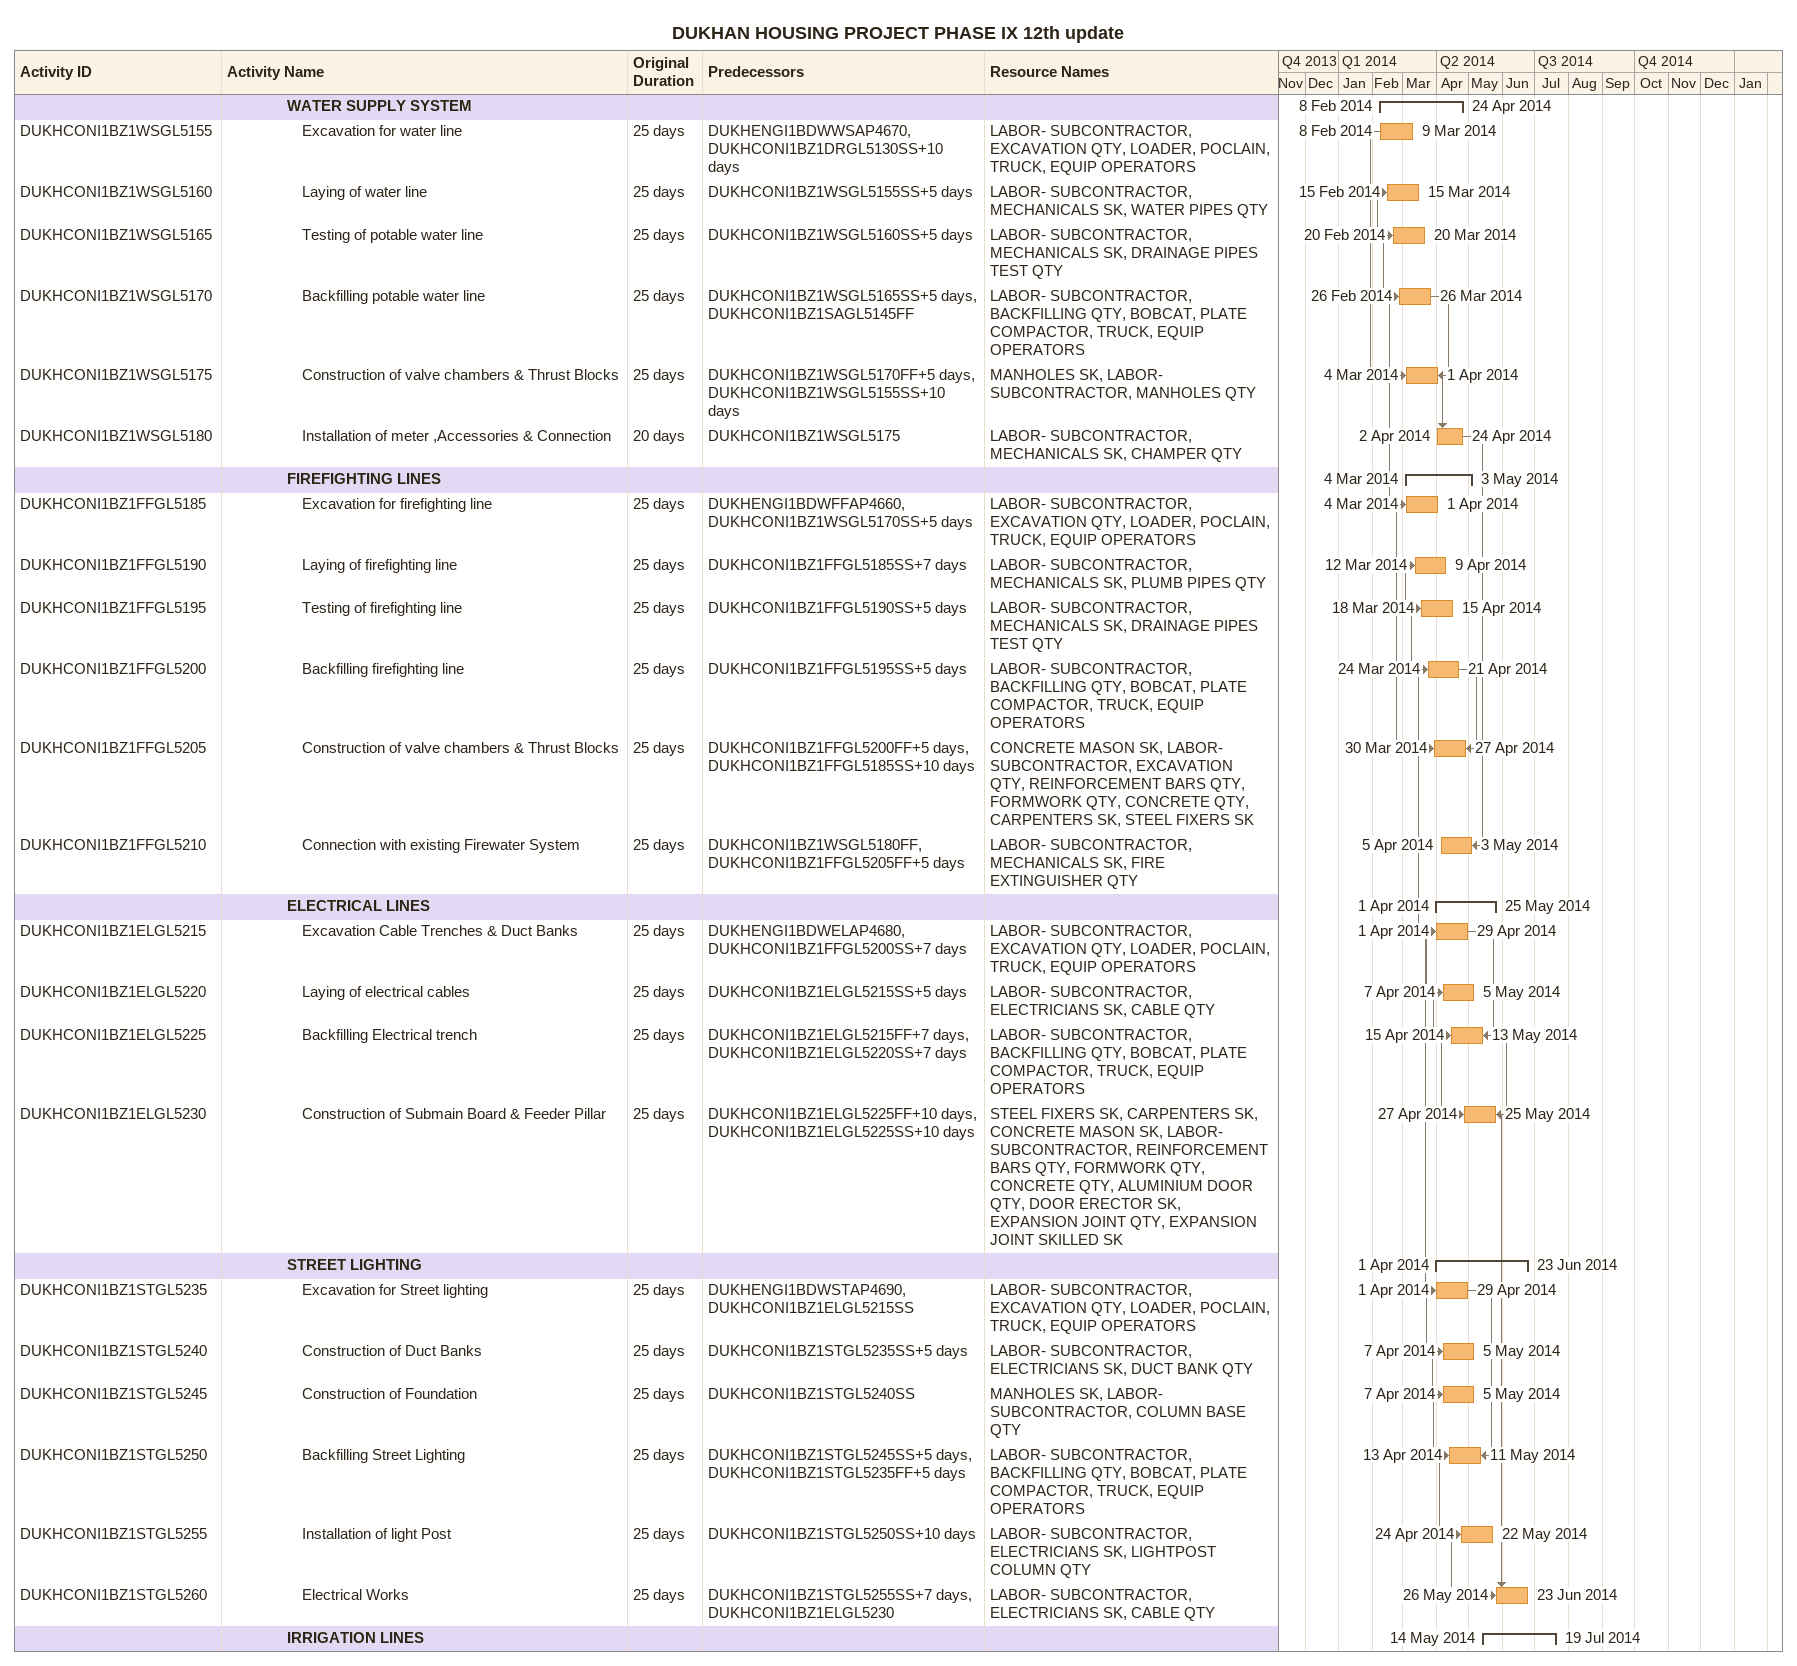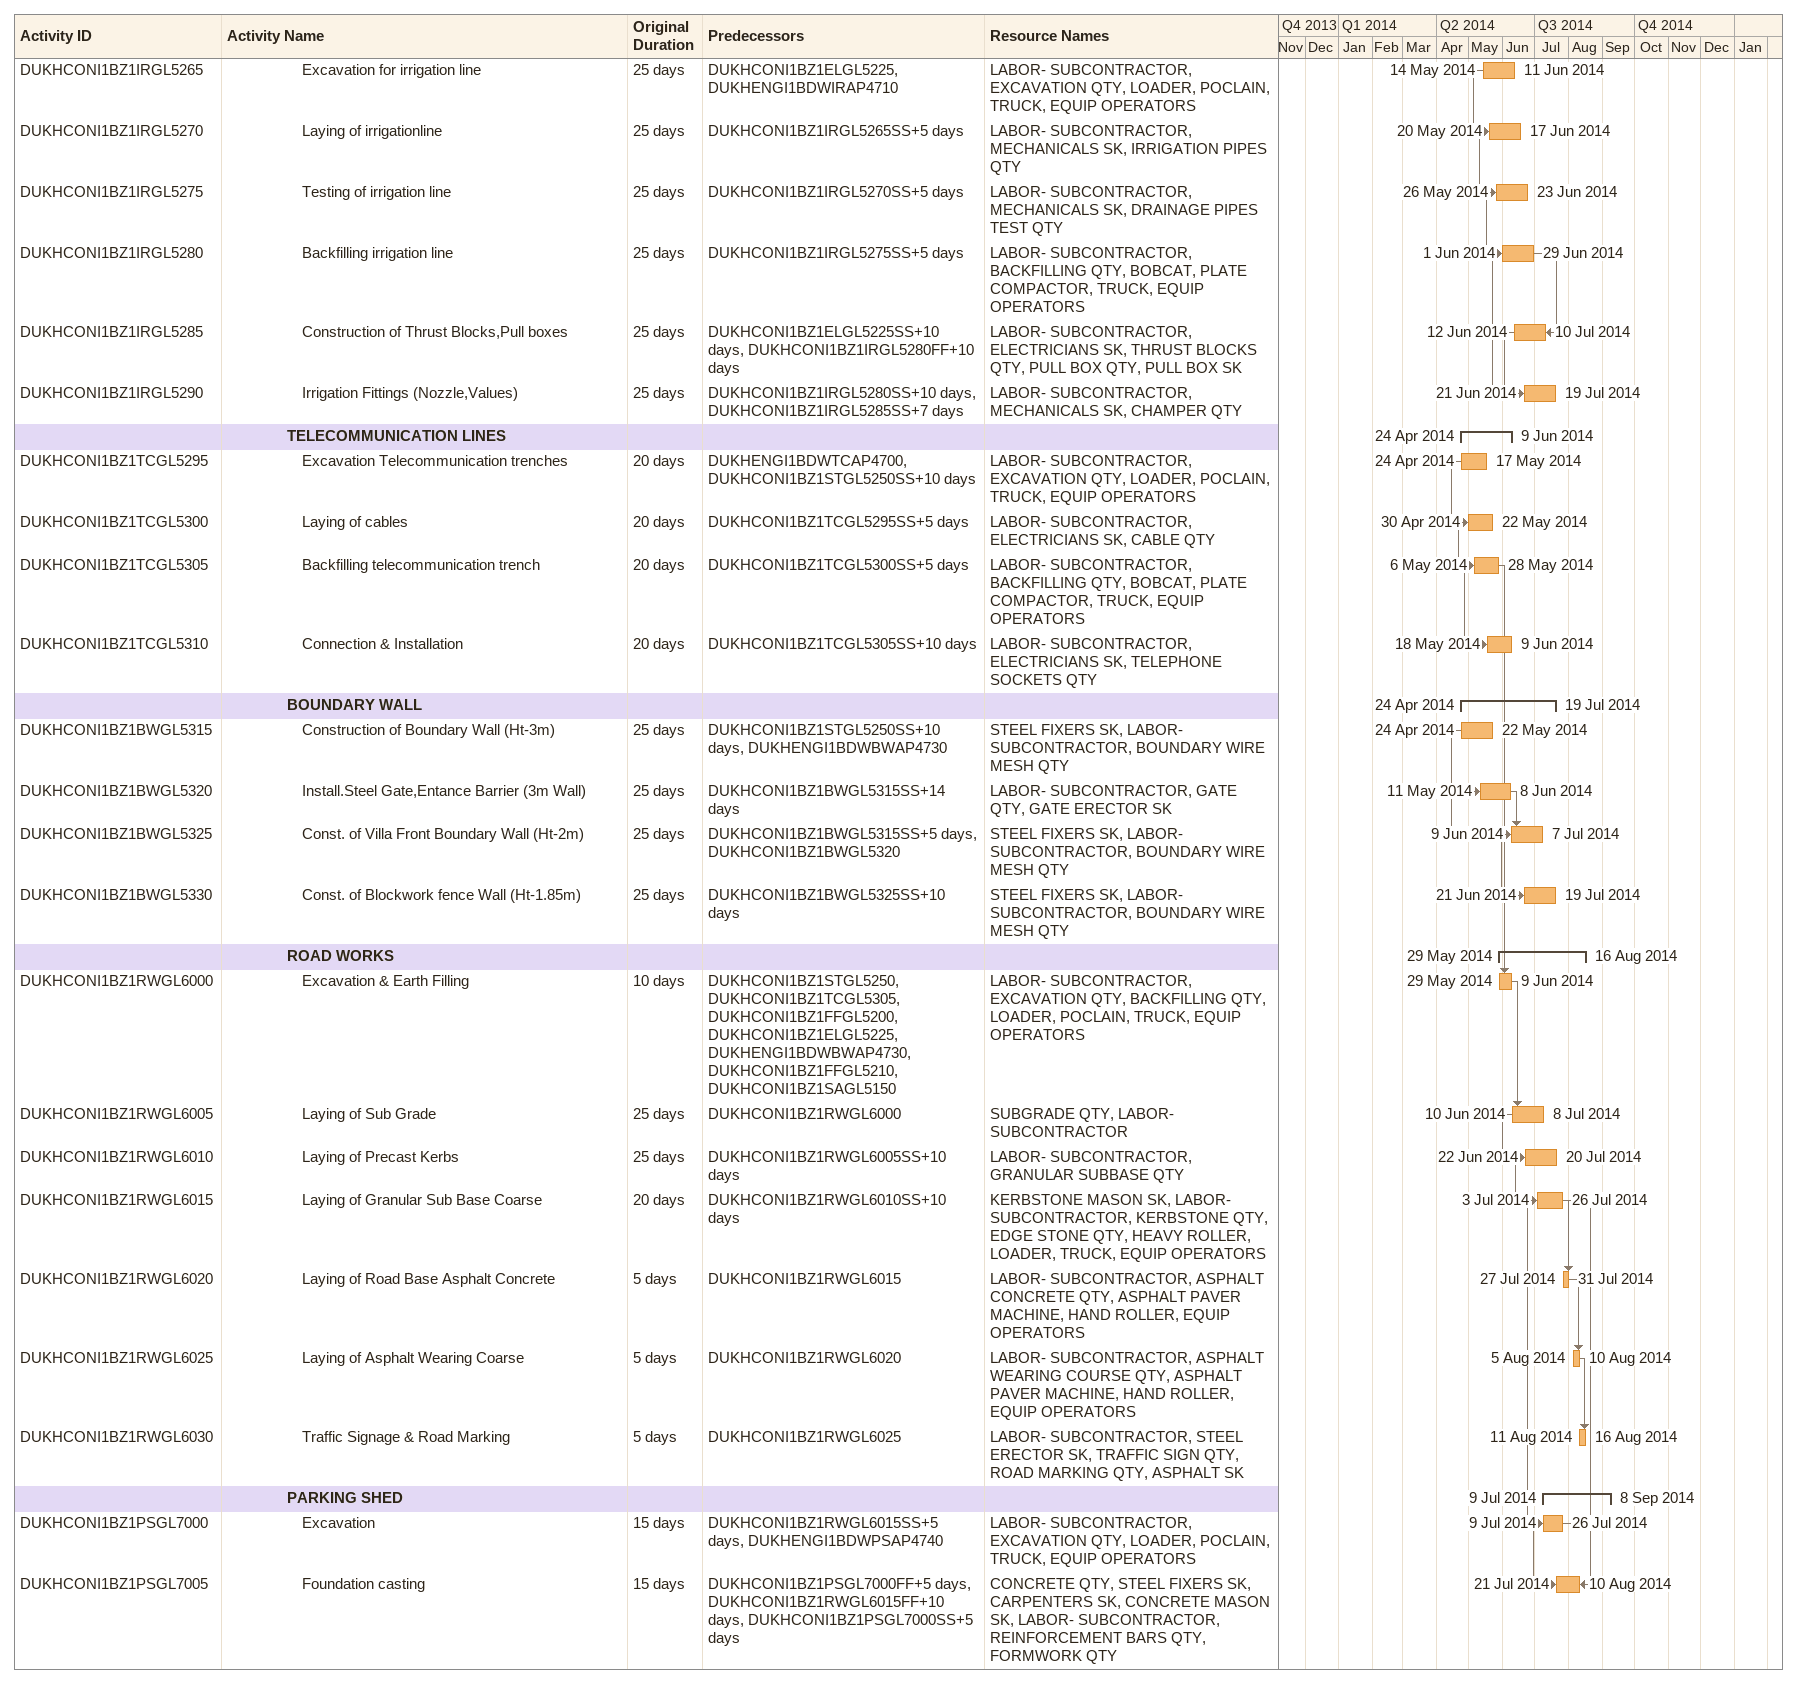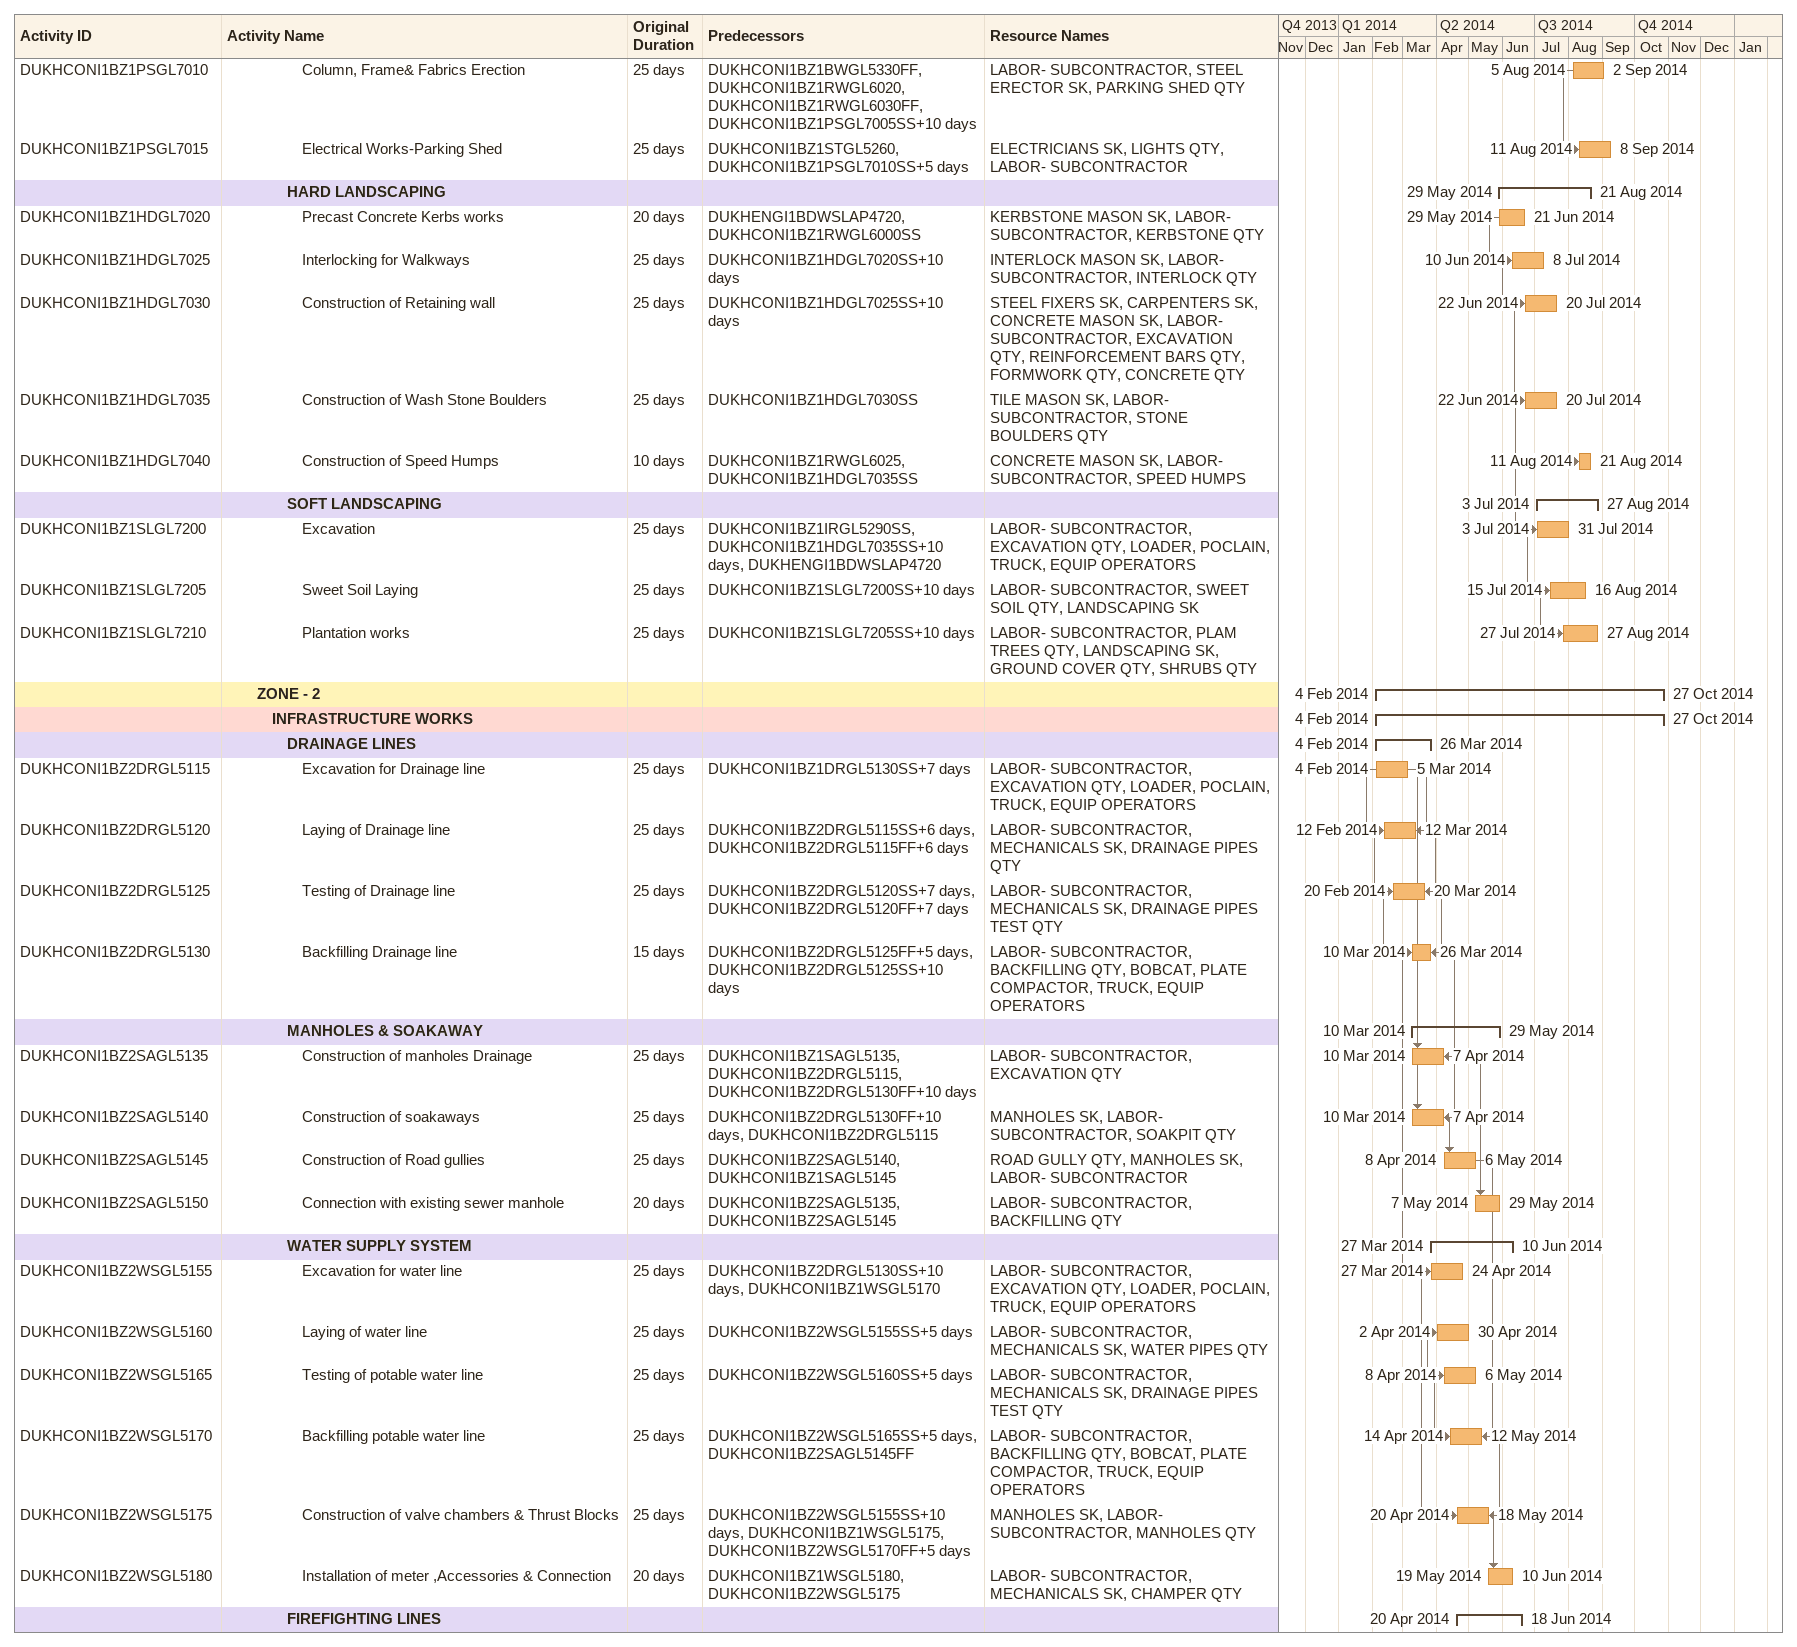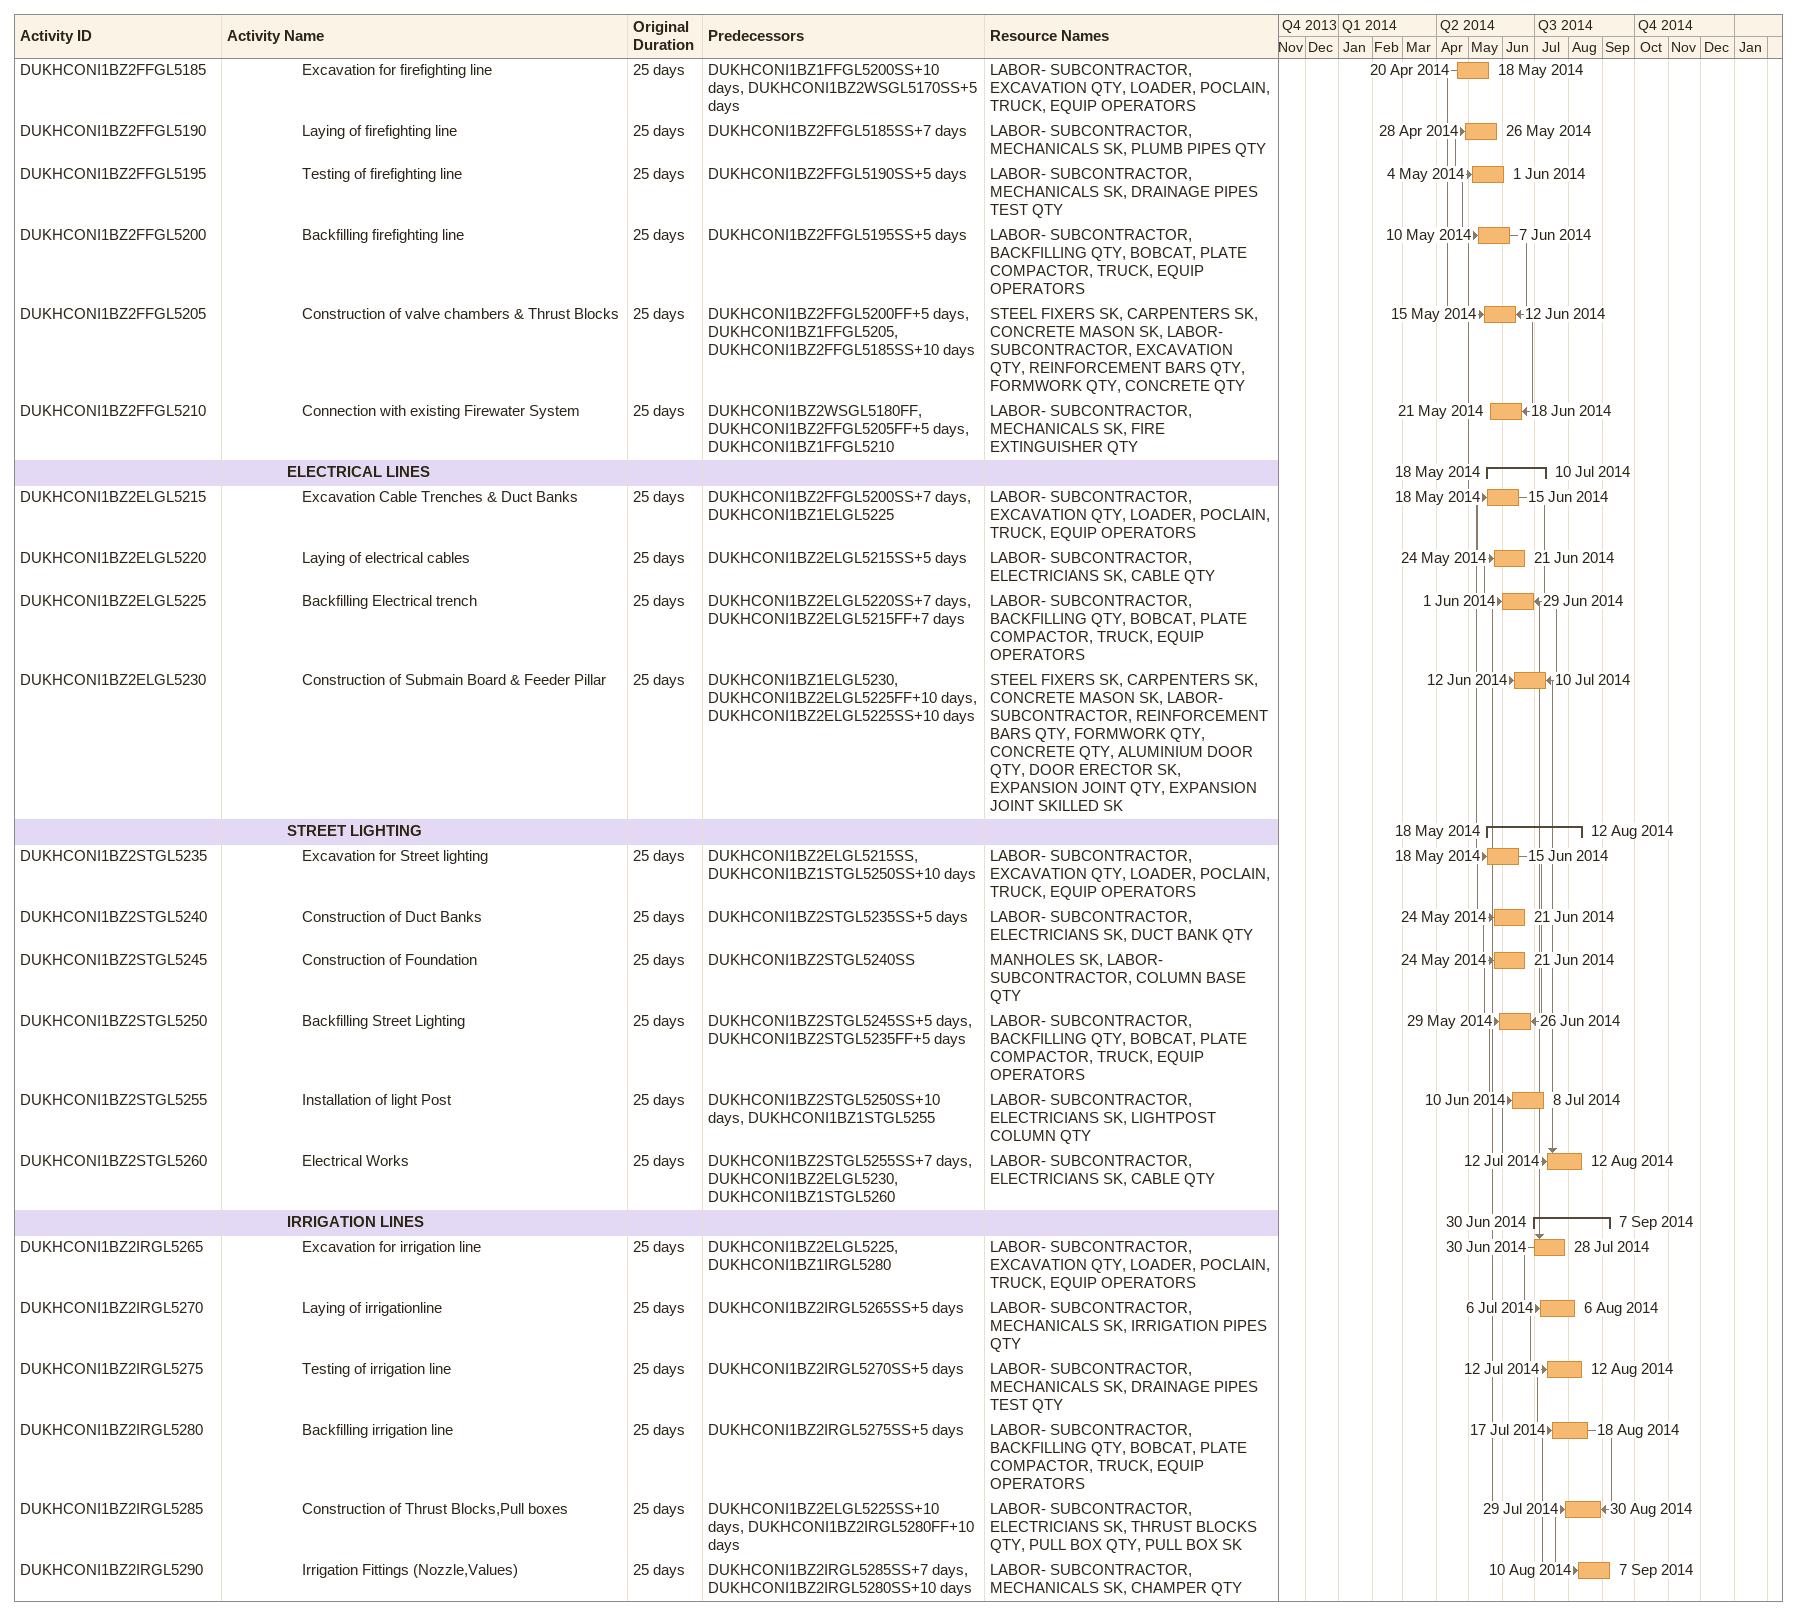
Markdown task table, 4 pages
DUKHAN HOUSING PROJECT PHASE IX 12th update

| ID | Level | Task | Original duration | Start | Finish | Predecessors | Resources |
|---|---|---|---|---|---|---|---|
|  | 5 | **WATER SUPPLY SYSTEM** |  | 2014-02-08 | 2014-04-24 |  |  |
| DUKHCONI1BZ1WSGL5155 | 6 | Excavation for water line | 25d | 2014-02-08 | 2014-03-09 | DUKHENGI1BDWWSAP4670, DUKHCONI1BZ1DRGL5130SS+10d | LABOR- SUBCONTRACTOR, EXCAVATION QTY, LOADER, POCLAIN, TRUCK, EQUIP OPERATORS |
| DUKHCONI1BZ1WSGL5160 | 6 | Laying of water line | 25d | 2014-02-15 | 2014-03-15 | DUKHCONI1BZ1WSGL5155SS+5d | LABOR- SUBCONTRACTOR, MECHANICALS SK, WATER PIPES QTY |
| DUKHCONI1BZ1WSGL5165 | 6 | Testing of potable water line | 25d | 2014-02-20 | 2014-03-20 | DUKHCONI1BZ1WSGL5160SS+5d | LABOR- SUBCONTRACTOR, MECHANICALS SK, DRAINAGE PIPES TEST QTY |
| DUKHCONI1BZ1WSGL5170 | 6 | Backfilling potable water line | 25d | 2014-02-26 | 2014-03-26 | DUKHCONI1BZ1WSGL5165SS+5d, DUKHCONI1BZ1SAGL5145FF | LABOR- SUBCONTRACTOR, BACKFILLING QTY, BOBCAT, PLATE COMPACTOR, TRUCK, EQUIP OPERATORS |
| DUKHCONI1BZ1WSGL5175 | 6 | Construction of valve chambers & Thrust Blocks | 25d | 2014-03-04 | 2014-04-01 | DUKHCONI1BZ1WSGL5170FF+5d, DUKHCONI1BZ1WSGL5155SS+10d | MANHOLES SK, LABOR- SUBCONTRACTOR, MANHOLES QTY |
| DUKHCONI1BZ1WSGL5180 | 6 | Installation of meter ,Accessories & Connection | 20d | 2014-04-02 | 2014-04-24 | DUKHCONI1BZ1WSGL5175 | LABOR- SUBCONTRACTOR, MECHANICALS SK, CHAMPER QTY |
|  | 5 | **FIREFIGHTING LINES** |  | 2014-03-04 | 2014-05-03 |  |  |
| DUKHCONI1BZ1FFGL5185 | 6 | Excavation for firefighting line | 25d | 2014-03-04 | 2014-04-01 | DUKHENGI1BDWFFAP4660, DUKHCONI1BZ1WSGL5170SS+5d | LABOR- SUBCONTRACTOR, EXCAVATION QTY, LOADER, POCLAIN, TRUCK, EQUIP OPERATORS |
| DUKHCONI1BZ1FFGL5190 | 6 | Laying of firefighting line | 25d | 2014-03-12 | 2014-04-09 | DUKHCONI1BZ1FFGL5185SS+7d | LABOR- SUBCONTRACTOR, MECHANICALS SK, PLUMB PIPES QTY |
| DUKHCONI1BZ1FFGL5195 | 6 | Testing of firefighting line | 25d | 2014-03-18 | 2014-04-15 | DUKHCONI1BZ1FFGL5190SS+5d | LABOR- SUBCONTRACTOR, MECHANICALS SK, DRAINAGE PIPES TEST QTY |
| DUKHCONI1BZ1FFGL5200 | 6 | Backfilling firefighting line | 25d | 2014-03-24 | 2014-04-21 | DUKHCONI1BZ1FFGL5195SS+5d | LABOR- SUBCONTRACTOR, BACKFILLING QTY, BOBCAT, PLATE COMPACTOR, TRUCK, EQUIP OPERATORS |
| DUKHCONI1BZ1FFGL5205 | 6 | Construction of valve chambers & Thrust Blocks | 25d | 2014-03-30 | 2014-04-27 | DUKHCONI1BZ1FFGL5200FF+5d, DUKHCONI1BZ1FFGL5185SS+10d | CONCRETE MASON SK, LABOR- SUBCONTRACTOR, EXCAVATION QTY, REINFORCEMENT BARS QTY, FORMWORK QTY, CONCRETE QTY, CARPENTERS SK, STEEL FIXERS SK |
| DUKHCONI1BZ1FFGL5210 | 6 | Connection with existing Firewater System | 25d | 2014-04-05 | 2014-05-03 | DUKHCONI1BZ1WSGL5180FF, DUKHCONI1BZ1FFGL5205FF+5d | LABOR- SUBCONTRACTOR, MECHANICALS SK, FIRE EXTINGUISHER QTY |
|  | 5 | **ELECTRICAL LINES** |  | 2014-04-01 | 2014-05-25 |  |  |
| DUKHCONI1BZ1ELGL5215 | 6 | Excavation Cable Trenches & Duct Banks | 25d | 2014-04-01 | 2014-04-29 | DUKHENGI1BDWELAP4680, DUKHCONI1BZ1FFGL5200SS+7d | LABOR- SUBCONTRACTOR, EXCAVATION QTY, LOADER, POCLAIN, TRUCK, EQUIP OPERATORS |
| DUKHCONI1BZ1ELGL5220 | 6 | Laying of electrical cables | 25d | 2014-04-07 | 2014-05-05 | DUKHCONI1BZ1ELGL5215SS+5d | LABOR- SUBCONTRACTOR, ELECTRICIANS SK, CABLE QTY |
| DUKHCONI1BZ1ELGL5225 | 6 | Backfilling Electrical trench | 25d | 2014-04-15 | 2014-05-13 | DUKHCONI1BZ1ELGL5215FF+7d, DUKHCONI1BZ1ELGL5220SS+7d | LABOR- SUBCONTRACTOR, BACKFILLING QTY, BOBCAT, PLATE COMPACTOR, TRUCK, EQUIP OPERATORS |
| DUKHCONI1BZ1ELGL5230 | 6 | Construction of Submain Board & Feeder Pillar | 25d | 2014-04-27 | 2014-05-25 | DUKHCONI1BZ1ELGL5225FF+10d, DUKHCONI1BZ1ELGL5225SS+10d | STEEL FIXERS SK, CARPENTERS SK, CONCRETE MASON SK, LABOR- SUBCONTRACTOR, REINFORCEMENT BARS QTY, FORMWORK QTY, CONCRETE QTY, ALUMINIUM DOOR QTY, DOOR ERECTOR SK, EXPANSION JOINT QTY, EXPANSION JOINT SKILLED SK |
|  | 5 | **STREET LIGHTING** |  | 2014-04-01 | 2014-06-23 |  |  |
| DUKHCONI1BZ1STGL5235 | 6 | Excavation for Street lighting | 25d | 2014-04-01 | 2014-04-29 | DUKHENGI1BDWSTAP4690, DUKHCONI1BZ1ELGL5215SS | LABOR- SUBCONTRACTOR, EXCAVATION QTY, LOADER, POCLAIN, TRUCK, EQUIP OPERATORS |
| DUKHCONI1BZ1STGL5240 | 6 | Construction of Duct Banks | 25d | 2014-04-07 | 2014-05-05 | DUKHCONI1BZ1STGL5235SS+5d | LABOR- SUBCONTRACTOR, ELECTRICIANS SK, DUCT BANK QTY |
| DUKHCONI1BZ1STGL5245 | 6 | Construction of Foundation | 25d | 2014-04-07 | 2014-05-05 | DUKHCONI1BZ1STGL5240SS | MANHOLES SK, LABOR- SUBCONTRACTOR, COLUMN BASE QTY |
| DUKHCONI1BZ1STGL5250 | 6 | Backfilling Street Lighting | 25d | 2014-04-13 | 2014-05-11 | DUKHCONI1BZ1STGL5245SS+5d, DUKHCONI1BZ1STGL5235FF+5d | LABOR- SUBCONTRACTOR, BACKFILLING QTY, BOBCAT, PLATE COMPACTOR, TRUCK, EQUIP OPERATORS |
| DUKHCONI1BZ1STGL5255 | 6 | Installation of light Post | 25d | 2014-04-24 | 2014-05-22 | DUKHCONI1BZ1STGL5250SS+10d | LABOR- SUBCONTRACTOR, ELECTRICIANS SK, LIGHTPOST COLUMN QTY |
| DUKHCONI1BZ1STGL5260 | 6 | Electrical Works | 25d | 2014-05-26 | 2014-06-23 | DUKHCONI1BZ1STGL5255SS+7d, DUKHCONI1BZ1ELGL5230 | LABOR- SUBCONTRACTOR, ELECTRICIANS SK, CABLE QTY |
|  | 5 | **IRRIGATION LINES** |  | 2014-05-14 | 2014-07-19 |  |  |
| DUKHCONI1BZ1IRGL5265 | 6 | Excavation for irrigation line | 25d | 2014-05-14 | 2014-06-11 | DUKHCONI1BZ1ELGL5225, DUKHENGI1BDWIRAP4710 | LABOR- SUBCONTRACTOR, EXCAVATION QTY, LOADER, POCLAIN, TRUCK, EQUIP OPERATORS |
| DUKHCONI1BZ1IRGL5270 | 6 | Laying of irrigationline | 25d | 2014-05-20 | 2014-06-17 | DUKHCONI1BZ1IRGL5265SS+5d | LABOR- SUBCONTRACTOR, MECHANICALS SK, IRRIGATION PIPES QTY |
| DUKHCONI1BZ1IRGL5275 | 6 | Testing of irrigation line | 25d | 2014-05-26 | 2014-06-23 | DUKHCONI1BZ1IRGL5270SS+5d | LABOR- SUBCONTRACTOR, MECHANICALS SK, DRAINAGE PIPES TEST QTY |
| DUKHCONI1BZ1IRGL5280 | 6 | Backfilling irrigation line | 25d | 2014-06-01 | 2014-06-29 | DUKHCONI1BZ1IRGL5275SS+5d | LABOR- SUBCONTRACTOR, BACKFILLING QTY, BOBCAT, PLATE COMPACTOR, TRUCK, EQUIP OPERATORS |
| DUKHCONI1BZ1IRGL5285 | 6 | Construction of Thrust Blocks,Pull boxes | 25d | 2014-06-12 | 2014-07-10 | DUKHCONI1BZ1ELGL5225SS+10d, DUKHCONI1BZ1IRGL5280FF+10d | LABOR- SUBCONTRACTOR, ELECTRICIANS SK, THRUST BLOCKS QTY, PULL BOX QTY, PULL BOX SK |
| DUKHCONI1BZ1IRGL5290 | 6 | Irrigation Fittings (Nozzle,Values) | 25d | 2014-06-21 | 2014-07-19 | DUKHCONI1BZ1IRGL5280SS+10d, DUKHCONI1BZ1IRGL5285SS+7d | LABOR- SUBCONTRACTOR, MECHANICALS SK, CHAMPER QTY |
|  | 5 | **TELECOMMUNICATION LINES** |  | 2014-04-24 | 2014-06-09 |  |  |
| DUKHCONI1BZ1TCGL5295 | 6 | Excavation Telecommunication trenches | 20d | 2014-04-24 | 2014-05-17 | DUKHENGI1BDWTCAP4700, DUKHCONI1BZ1STGL5250SS+10d | LABOR- SUBCONTRACTOR, EXCAVATION QTY, LOADER, POCLAIN, TRUCK, EQUIP OPERATORS |
| DUKHCONI1BZ1TCGL5300 | 6 | Laying of cables | 20d | 2014-04-30 | 2014-05-22 | DUKHCONI1BZ1TCGL5295SS+5d | LABOR- SUBCONTRACTOR, ELECTRICIANS SK, CABLE QTY |
| DUKHCONI1BZ1TCGL5305 | 6 | Backfilling telecommunication trench | 20d | 2014-05-06 | 2014-05-28 | DUKHCONI1BZ1TCGL5300SS+5d | LABOR- SUBCONTRACTOR, BACKFILLING QTY, BOBCAT, PLATE COMPACTOR, TRUCK, EQUIP OPERATORS |
| DUKHCONI1BZ1TCGL5310 | 6 | Connection & Installation | 20d | 2014-05-18 | 2014-06-09 | DUKHCONI1BZ1TCGL5305SS+10d | LABOR- SUBCONTRACTOR, ELECTRICIANS SK, TELEPHONE SOCKETS QTY |
|  | 5 | **BOUNDARY WALL** |  | 2014-04-24 | 2014-07-19 |  |  |
| DUKHCONI1BZ1BWGL5315 | 6 | Construction of Boundary Wall (Ht-3m) | 25d | 2014-04-24 | 2014-05-22 | DUKHCONI1BZ1STGL5250SS+10d, DUKHENGI1BDWBWAP4730 | STEEL FIXERS SK, LABOR- SUBCONTRACTOR, BOUNDARY WIRE MESH QTY |
| DUKHCONI1BZ1BWGL5320 | 6 | Install.Steel Gate,Entance Barrier (3m Wall) | 25d | 2014-05-11 | 2014-06-08 | DUKHCONI1BZ1BWGL5315SS+14d | LABOR- SUBCONTRACTOR, GATE QTY, GATE ERECTOR SK |
| DUKHCONI1BZ1BWGL5325 | 6 | Const. of Villa Front Boundary Wall (Ht-2m) | 25d | 2014-06-09 | 2014-07-07 | DUKHCONI1BZ1BWGL5315SS+5d, DUKHCONI1BZ1BWGL5320 | STEEL FIXERS SK, LABOR- SUBCONTRACTOR, BOUNDARY WIRE MESH QTY |
| DUKHCONI1BZ1BWGL5330 | 6 | Const. of Blockwork fence Wall (Ht-1.85m) | 25d | 2014-06-21 | 2014-07-19 | DUKHCONI1BZ1BWGL5325SS+10d | STEEL FIXERS SK, LABOR- SUBCONTRACTOR, BOUNDARY WIRE MESH QTY |
|  | 5 | **ROAD WORKS** |  | 2014-05-29 | 2014-08-16 |  |  |
| DUKHCONI1BZ1RWGL6000 | 6 | Excavation & Earth Filling | 10d | 2014-05-29 | 2014-06-09 | DUKHCONI1BZ1STGL5250, DUKHCONI1BZ1TCGL5305, DUKHCONI1BZ1FFGL5200, DUKHCONI1BZ1ELGL5225, DUKHENGI1BDWBWAP4730, DUKHCONI1BZ1FFGL5210, DUKHCONI1BZ1SAGL5150 | LABOR- SUBCONTRACTOR, EXCAVATION QTY, BACKFILLING QTY, LOADER, POCLAIN, TRUCK, EQUIP OPERATORS |
| DUKHCONI1BZ1RWGL6005 | 6 | Laying of Sub Grade | 25d | 2014-06-10 | 2014-07-08 | DUKHCONI1BZ1RWGL6000 | SUBGRADE QTY, LABOR- SUBCONTRACTOR |
| DUKHCONI1BZ1RWGL6010 | 6 | Laying of Precast Kerbs | 25d | 2014-06-22 | 2014-07-20 | DUKHCONI1BZ1RWGL6005SS+10d | LABOR- SUBCONTRACTOR, GRANULAR SUBBASE QTY |
| DUKHCONI1BZ1RWGL6015 | 6 | Laying of Granular Sub Base Coarse | 20d | 2014-07-03 | 2014-07-26 | DUKHCONI1BZ1RWGL6010SS+10d | KERBSTONE MASON SK, LABOR- SUBCONTRACTOR, KERBSTONE QTY, EDGE STONE QTY, HEAVY ROLLER, LOADER, TRUCK, EQUIP OPERATORS |
| DUKHCONI1BZ1RWGL6020 | 6 | Laying of Road Base Asphalt Concrete | 5d | 2014-07-27 | 2014-07-31 | DUKHCONI1BZ1RWGL6015 | LABOR- SUBCONTRACTOR, ASPHALT CONCRETE QTY, ASPHALT PAVER MACHINE, HAND ROLLER, EQUIP OPERATORS |
| DUKHCONI1BZ1RWGL6025 | 6 | Laying of Asphalt Wearing Coarse | 5d | 2014-08-05 | 2014-08-10 | DUKHCONI1BZ1RWGL6020 | LABOR- SUBCONTRACTOR, ASPHALT WEARING COURSE QTY, ASPHALT PAVER MACHINE, HAND ROLLER, EQUIP OPERATORS |
| DUKHCONI1BZ1RWGL6030 | 6 | Traffic Signage & Road Marking | 5d | 2014-08-11 | 2014-08-16 | DUKHCONI1BZ1RWGL6025 | LABOR- SUBCONTRACTOR, STEEL ERECTOR SK, TRAFFIC SIGN QTY, ROAD MARKING QTY, ASPHALT SK |
|  | 5 | **PARKING SHED** |  | 2014-07-09 | 2014-09-08 |  |  |
| DUKHCONI1BZ1PSGL7000 | 6 | Excavation | 15d | 2014-07-09 | 2014-07-26 | DUKHCONI1BZ1RWGL6015SS+5d, DUKHENGI1BDWPSAP4740 | LABOR- SUBCONTRACTOR, EXCAVATION QTY, LOADER, POCLAIN, TRUCK, EQUIP OPERATORS |
| DUKHCONI1BZ1PSGL7005 | 6 | Foundation casting | 15d | 2014-07-21 | 2014-08-10 | DUKHCONI1BZ1PSGL7000FF+5d, DUKHCONI1BZ1RWGL6015FF+10d, DUKHCONI1BZ1PSGL7000SS+5d | CONCRETE QTY, STEEL FIXERS SK, CARPENTERS SK, CONCRETE MASON SK, LABOR- SUBCONTRACTOR, REINFORCEMENT BARS QTY, FORMWORK QTY |
| DUKHCONI1BZ1PSGL7010 | 6 | Column, Frame& Fabrics Erection | 25d | 2014-08-05 | 2014-09-02 | DUKHCONI1BZ1BWGL5330FF, DUKHCONI1BZ1RWGL6020, DUKHCONI1BZ1RWGL6030FF, DUKHCONI1BZ1PSGL7005SS+10d | LABOR- SUBCONTRACTOR, STEEL ERECTOR SK, PARKING SHED QTY |
| DUKHCONI1BZ1PSGL7015 | 6 | Electrical Works-Parking Shed | 25d | 2014-08-11 | 2014-09-08 | DUKHCONI1BZ1STGL5260, DUKHCONI1BZ1PSGL7010SS+5d | ELECTRICIANS SK, LIGHTS QTY, LABOR- SUBCONTRACTOR |
|  | 5 | **HARD LANDSCAPING** |  | 2014-05-29 | 2014-08-21 |  |  |
| DUKHCONI1BZ1HDGL7020 | 6 | Precast Concrete Kerbs works | 20d | 2014-05-29 | 2014-06-21 | DUKHENGI1BDWSLAP4720, DUKHCONI1BZ1RWGL6000SS | KERBSTONE MASON SK, LABOR- SUBCONTRACTOR, KERBSTONE QTY |
| DUKHCONI1BZ1HDGL7025 | 6 | Interlocking for Walkways | 25d | 2014-06-10 | 2014-07-08 | DUKHCONI1BZ1HDGL7020SS+10d | INTERLOCK MASON SK, LABOR- SUBCONTRACTOR, INTERLOCK QTY |
| DUKHCONI1BZ1HDGL7030 | 6 | Construction of Retaining wall | 25d | 2014-06-22 | 2014-07-20 | DUKHCONI1BZ1HDGL7025SS+10d | STEEL FIXERS SK, CARPENTERS SK, CONCRETE MASON SK, LABOR- SUBCONTRACTOR, EXCAVATION QTY, REINFORCEMENT BARS QTY, FORMWORK QTY, CONCRETE QTY |
| DUKHCONI1BZ1HDGL7035 | 6 | Construction of Wash Stone Boulders | 25d | 2014-06-22 | 2014-07-20 | DUKHCONI1BZ1HDGL7030SS | TILE MASON SK, LABOR- SUBCONTRACTOR, STONE BOULDERS QTY |
| DUKHCONI1BZ1HDGL7040 | 6 | Construction of Speed Humps | 10d | 2014-08-11 | 2014-08-21 | DUKHCONI1BZ1RWGL6025, DUKHCONI1BZ1HDGL7035SS | CONCRETE MASON SK, LABOR- SUBCONTRACTOR, SPEED HUMPS |
|  | 5 | **SOFT LANDSCAPING** |  | 2014-07-03 | 2014-08-27 |  |  |
| DUKHCONI1BZ1SLGL7200 | 6 | Excavation | 25d | 2014-07-03 | 2014-07-31 | DUKHCONI1BZ1IRGL5290SS, DUKHCONI1BZ1HDGL7035SS+10d, DUKHENGI1BDWSLAP4720 | LABOR- SUBCONTRACTOR, EXCAVATION QTY, LOADER, POCLAIN, TRUCK, EQUIP OPERATORS |
| DUKHCONI1BZ1SLGL7205 | 6 | Sweet Soil Laying | 25d | 2014-07-15 | 2014-08-16 | DUKHCONI1BZ1SLGL7200SS+10d | LABOR- SUBCONTRACTOR, SWEET SOIL QTY, LANDSCAPING SK |
| DUKHCONI1BZ1SLGL7210 | 6 | Plantation works | 25d | 2014-07-27 | 2014-08-27 | DUKHCONI1BZ1SLGL7205SS+10d | LABOR- SUBCONTRACTOR, PLAM TREES QTY, LANDSCAPING SK, GROUND COVER QTY, SHRUBS QTY |
|  | 3 | **ZONE - 2** |  | 2014-02-04 | 2014-10-27 |  |  |
|  | 4 | **INFRASTRUCTURE WORKS** |  | 2014-02-04 | 2014-10-27 |  |  |
|  | 5 | **DRAINAGE LINES** |  | 2014-02-04 | 2014-03-26 |  |  |
| DUKHCONI1BZ2DRGL5115 | 6 | Excavation for Drainage line | 25d | 2014-02-04 | 2014-03-05 | DUKHCONI1BZ1DRGL5130SS+7d | LABOR- SUBCONTRACTOR, EXCAVATION QTY, LOADER, POCLAIN, TRUCK, EQUIP OPERATORS |
| DUKHCONI1BZ2DRGL5120 | 6 | Laying of Drainage line | 25d | 2014-02-12 | 2014-03-12 | DUKHCONI1BZ2DRGL5115SS+6d, DUKHCONI1BZ2DRGL5115FF+6d | LABOR- SUBCONTRACTOR, MECHANICALS SK, DRAINAGE PIPES QTY |
| DUKHCONI1BZ2DRGL5125 | 6 | Testing of Drainage line | 25d | 2014-02-20 | 2014-03-20 | DUKHCONI1BZ2DRGL5120SS+7d, DUKHCONI1BZ2DRGL5120FF+7d | LABOR- SUBCONTRACTOR, MECHANICALS SK, DRAINAGE PIPES TEST QTY |
| DUKHCONI1BZ2DRGL5130 | 6 | Backfilling Drainage line | 15d | 2014-03-10 | 2014-03-26 | DUKHCONI1BZ2DRGL5125FF+5d, DUKHCONI1BZ2DRGL5125SS+10d | LABOR- SUBCONTRACTOR, BACKFILLING QTY, BOBCAT, PLATE COMPACTOR, TRUCK, EQUIP OPERATORS |
|  | 5 | **MANHOLES & SOAKAWAY** |  | 2014-03-10 | 2014-05-29 |  |  |
| DUKHCONI1BZ2SAGL5135 | 6 | Construction of manholes Drainage | 25d | 2014-03-10 | 2014-04-07 | DUKHCONI1BZ1SAGL5135, DUKHCONI1BZ2DRGL5115, DUKHCONI1BZ2DRGL5130FF+10d | LABOR- SUBCONTRACTOR, EXCAVATION QTY |
| DUKHCONI1BZ2SAGL5140 | 6 | Construction of soakaways | 25d | 2014-03-10 | 2014-04-07 | DUKHCONI1BZ2DRGL5130FF+10d, DUKHCONI1BZ2DRGL5115 | MANHOLES SK, LABOR- SUBCONTRACTOR, SOAKPIT QTY |
| DUKHCONI1BZ2SAGL5145 | 6 | Construction of Road gullies | 25d | 2014-04-08 | 2014-05-06 | DUKHCONI1BZ2SAGL5140, DUKHCONI1BZ1SAGL5145 | ROAD GULLY QTY, MANHOLES SK, LABOR- SUBCONTRACTOR |
| DUKHCONI1BZ2SAGL5150 | 6 | Connection with existing sewer manhole | 20d | 2014-05-07 | 2014-05-29 | DUKHCONI1BZ2SAGL5135, DUKHCONI1BZ2SAGL5145 | LABOR- SUBCONTRACTOR, BACKFILLING QTY |
|  | 5 | **WATER SUPPLY SYSTEM** |  | 2014-03-27 | 2014-06-10 |  |  |
| DUKHCONI1BZ2WSGL5155 | 6 | Excavation for water line | 25d | 2014-03-27 | 2014-04-24 | DUKHCONI1BZ2DRGL5130SS+10d, DUKHCONI1BZ1WSGL5170 | LABOR- SUBCONTRACTOR, EXCAVATION QTY, LOADER, POCLAIN, TRUCK, EQUIP OPERATORS |
| DUKHCONI1BZ2WSGL5160 | 6 | Laying of water line | 25d | 2014-04-02 | 2014-04-30 | DUKHCONI1BZ2WSGL5155SS+5d | LABOR- SUBCONTRACTOR, MECHANICALS SK, WATER PIPES QTY |
| DUKHCONI1BZ2WSGL5165 | 6 | Testing of potable water line | 25d | 2014-04-08 | 2014-05-06 | DUKHCONI1BZ2WSGL5160SS+5d | LABOR- SUBCONTRACTOR, MECHANICALS SK, DRAINAGE PIPES TEST QTY |
| DUKHCONI1BZ2WSGL5170 | 6 | Backfilling potable water line | 25d | 2014-04-14 | 2014-05-12 | DUKHCONI1BZ2WSGL5165SS+5d, DUKHCONI1BZ2SAGL5145FF | LABOR- SUBCONTRACTOR, BACKFILLING QTY, BOBCAT, PLATE COMPACTOR, TRUCK, EQUIP OPERATORS |
| DUKHCONI1BZ2WSGL5175 | 6 | Construction of valve chambers & Thrust Blocks | 25d | 2014-04-20 | 2014-05-18 | DUKHCONI1BZ2WSGL5155SS+10d, DUKHCONI1BZ1WSGL5175, DUKHCONI1BZ2WSGL5170FF+5d | MANHOLES SK, LABOR- SUBCONTRACTOR, MANHOLES QTY |
| DUKHCONI1BZ2WSGL5180 | 6 | Installation of meter ,Accessories & Connection | 20d | 2014-05-19 | 2014-06-10 | DUKHCONI1BZ1WSGL5180, DUKHCONI1BZ2WSGL5175 | LABOR- SUBCONTRACTOR, MECHANICALS SK, CHAMPER QTY |
|  | 5 | **FIREFIGHTING LINES** |  | 2014-04-20 | 2014-06-18 |  |  |
| DUKHCONI1BZ2FFGL5185 | 6 | Excavation for firefighting line | 25d | 2014-04-20 | 2014-05-18 | DUKHCONI1BZ1FFGL5200SS+10d, DUKHCONI1BZ2WSGL5170SS+5d | LABOR- SUBCONTRACTOR, EXCAVATION QTY, LOADER, POCLAIN, TRUCK, EQUIP OPERATORS |
| DUKHCONI1BZ2FFGL5190 | 6 | Laying of firefighting line | 25d | 2014-04-28 | 2014-05-26 | DUKHCONI1BZ2FFGL5185SS+7d | LABOR- SUBCONTRACTOR, MECHANICALS SK, PLUMB PIPES QTY |
| DUKHCONI1BZ2FFGL5195 | 6 | Testing of firefighting line | 25d | 2014-05-04 | 2014-06-01 | DUKHCONI1BZ2FFGL5190SS+5d | LABOR- SUBCONTRACTOR, MECHANICALS SK, DRAINAGE PIPES TEST QTY |
| DUKHCONI1BZ2FFGL5200 | 6 | Backfilling firefighting line | 25d | 2014-05-10 | 2014-06-07 | DUKHCONI1BZ2FFGL5195SS+5d | LABOR- SUBCONTRACTOR, BACKFILLING QTY, BOBCAT, PLATE COMPACTOR, TRUCK, EQUIP OPERATORS |
| DUKHCONI1BZ2FFGL5205 | 6 | Construction of valve chambers & Thrust Blocks | 25d | 2014-05-15 | 2014-06-12 | DUKHCONI1BZ2FFGL5200FF+5d, DUKHCONI1BZ1FFGL5205, DUKHCONI1BZ2FFGL5185SS+10d | STEEL FIXERS SK, CARPENTERS SK, CONCRETE MASON SK, LABOR- SUBCONTRACTOR, EXCAVATION QTY, REINFORCEMENT BARS QTY, FORMWORK QTY, CONCRETE QTY |
| DUKHCONI1BZ2FFGL5210 | 6 | Connection with existing Firewater System | 25d | 2014-05-21 | 2014-06-18 | DUKHCONI1BZ2WSGL5180FF, DUKHCONI1BZ2FFGL5205FF+5d, DUKHCONI1BZ1FFGL5210 | LABOR- SUBCONTRACTOR, MECHANICALS SK, FIRE EXTINGUISHER QTY |
|  | 5 | **ELECTRICAL LINES** |  | 2014-05-18 | 2014-07-10 |  |  |
| DUKHCONI1BZ2ELGL5215 | 6 | Excavation Cable Trenches & Duct Banks | 25d | 2014-05-18 | 2014-06-15 | DUKHCONI1BZ2FFGL5200SS+7d, DUKHCONI1BZ1ELGL5225 | LABOR- SUBCONTRACTOR, EXCAVATION QTY, LOADER, POCLAIN, TRUCK, EQUIP OPERATORS |
| DUKHCONI1BZ2ELGL5220 | 6 | Laying of electrical cables | 25d | 2014-05-24 | 2014-06-21 | DUKHCONI1BZ2ELGL5215SS+5d | LABOR- SUBCONTRACTOR, ELECTRICIANS SK, CABLE QTY |
| DUKHCONI1BZ2ELGL5225 | 6 | Backfilling Electrical trench | 25d | 2014-06-01 | 2014-06-29 | DUKHCONI1BZ2ELGL5220SS+7d, DUKHCONI1BZ2ELGL5215FF+7d | LABOR- SUBCONTRACTOR, BACKFILLING QTY, BOBCAT, PLATE COMPACTOR, TRUCK, EQUIP OPERATORS |
| DUKHCONI1BZ2ELGL5230 | 6 | Construction of Submain Board & Feeder Pillar | 25d | 2014-06-12 | 2014-07-10 | DUKHCONI1BZ1ELGL5230, DUKHCONI1BZ2ELGL5225FF+10d, DUKHCONI1BZ2ELGL5225SS+10d | STEEL FIXERS SK, CARPENTERS SK, CONCRETE MASON SK, LABOR- SUBCONTRACTOR, REINFORCEMENT BARS QTY, FORMWORK QTY, CONCRETE QTY, ALUMINIUM DOOR QTY, DOOR ERECTOR SK, EXPANSION JOINT QTY, EXPANSION JOINT SKILLED SK |
|  | 5 | **STREET LIGHTING** |  | 2014-05-18 | 2014-08-12 |  |  |
| DUKHCONI1BZ2STGL5235 | 6 | Excavation for Street lighting | 25d | 2014-05-18 | 2014-06-15 | DUKHCONI1BZ2ELGL5215SS, DUKHCONI1BZ1STGL5250SS+10d | LABOR- SUBCONTRACTOR, EXCAVATION QTY, LOADER, POCLAIN, TRUCK, EQUIP OPERATORS |
| DUKHCONI1BZ2STGL5240 | 6 | Construction of Duct Banks | 25d | 2014-05-24 | 2014-06-21 | DUKHCONI1BZ2STGL5235SS+5d | LABOR- SUBCONTRACTOR, ELECTRICIANS SK, DUCT BANK QTY |
| DUKHCONI1BZ2STGL5245 | 6 | Construction of Foundation | 25d | 2014-05-24 | 2014-06-21 | DUKHCONI1BZ2STGL5240SS | MANHOLES SK, LABOR- SUBCONTRACTOR, COLUMN BASE QTY |
| DUKHCONI1BZ2STGL5250 | 6 | Backfilling Street Lighting | 25d | 2014-05-29 | 2014-06-26 | DUKHCONI1BZ2STGL5245SS+5d, DUKHCONI1BZ2STGL5235FF+5d | LABOR- SUBCONTRACTOR, BACKFILLING QTY, BOBCAT, PLATE COMPACTOR, TRUCK, EQUIP OPERATORS |
| DUKHCONI1BZ2STGL5255 | 6 | Installation of light Post | 25d | 2014-06-10 | 2014-07-08 | DUKHCONI1BZ2STGL5250SS+10d, DUKHCONI1BZ1STGL5255 | LABOR- SUBCONTRACTOR, ELECTRICIANS SK, LIGHTPOST COLUMN QTY |
| DUKHCONI1BZ2STGL5260 | 6 | Electrical Works | 25d | 2014-07-12 | 2014-08-12 | DUKHCONI1BZ2STGL5255SS+7d, DUKHCONI1BZ2ELGL5230, DUKHCONI1BZ1STGL5260 | LABOR- SUBCONTRACTOR, ELECTRICIANS SK, CABLE QTY |
|  | 5 | **IRRIGATION LINES** |  | 2014-06-30 | 2014-09-07 |  |  |
| DUKHCONI1BZ2IRGL5265 | 6 | Excavation for irrigation line | 25d | 2014-06-30 | 2014-07-28 | DUKHCONI1BZ2ELGL5225, DUKHCONI1BZ1IRGL5280 | LABOR- SUBCONTRACTOR, EXCAVATION QTY, LOADER, POCLAIN, TRUCK, EQUIP OPERATORS |
| DUKHCONI1BZ2IRGL5270 | 6 | Laying of irrigationline | 25d | 2014-07-06 | 2014-08-06 | DUKHCONI1BZ2IRGL5265SS+5d | LABOR- SUBCONTRACTOR, MECHANICALS SK, IRRIGATION PIPES QTY |
| DUKHCONI1BZ2IRGL5275 | 6 | Testing of irrigation line | 25d | 2014-07-12 | 2014-08-12 | DUKHCONI1BZ2IRGL5270SS+5d | LABOR- SUBCONTRACTOR, MECHANICALS SK, DRAINAGE PIPES TEST QTY |
| DUKHCONI1BZ2IRGL5280 | 6 | Backfilling irrigation line | 25d | 2014-07-17 | 2014-08-18 | DUKHCONI1BZ2IRGL5275SS+5d | LABOR- SUBCONTRACTOR, BACKFILLING QTY, BOBCAT, PLATE COMPACTOR, TRUCK, EQUIP OPERATORS |
| DUKHCONI1BZ2IRGL5285 | 6 | Construction of Thrust Blocks,Pull boxes | 25d | 2014-07-29 | 2014-08-30 | DUKHCONI1BZ2ELGL5225SS+10d, DUKHCONI1BZ2IRGL5280FF+10d | LABOR- SUBCONTRACTOR, ELECTRICIANS SK, THRUST BLOCKS QTY, PULL BOX QTY, PULL BOX SK |
| DUKHCONI1BZ2IRGL5290 | 6 | Irrigation Fittings (Nozzle,Values) | 25d | 2014-08-10 | 2014-09-07 | DUKHCONI1BZ2IRGL5285SS+7d, DUKHCONI1BZ2IRGL5280SS+10d | LABOR- SUBCONTRACTOR, MECHANICALS SK, CHAMPER QTY |
